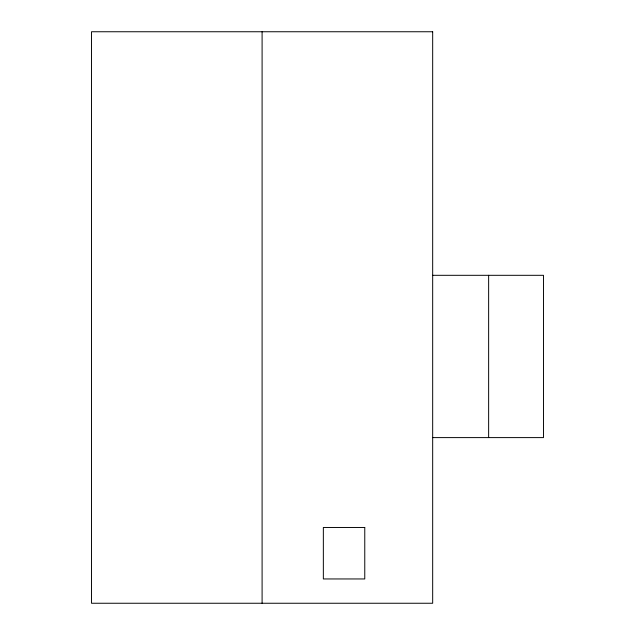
<?xml version="1.0" encoding="UTF-8"?>
<svg xmlns="http://www.w3.org/2000/svg" width="635" height="635" viewBox="0 0 635 635"><rect width="100%" height="100%" fill="white"/><g stroke="black" fill="none" stroke-linecap="round" stroke-linejoin="round"><path stroke-width="0.95" d="M432.673 275.312L543.481 275.312L543.481 437.602L432.673 437.602M488.64 275.312L488.64 437.602M262.096 31.75L262.096 603.25M432.673 31.75L91.519 31.75L91.519 603.25L432.673 603.25L432.673 31.75M364.768 527.471L323.35 527.471L323.35 578.953L364.768 578.953L364.768 527.471"/></g></svg>
